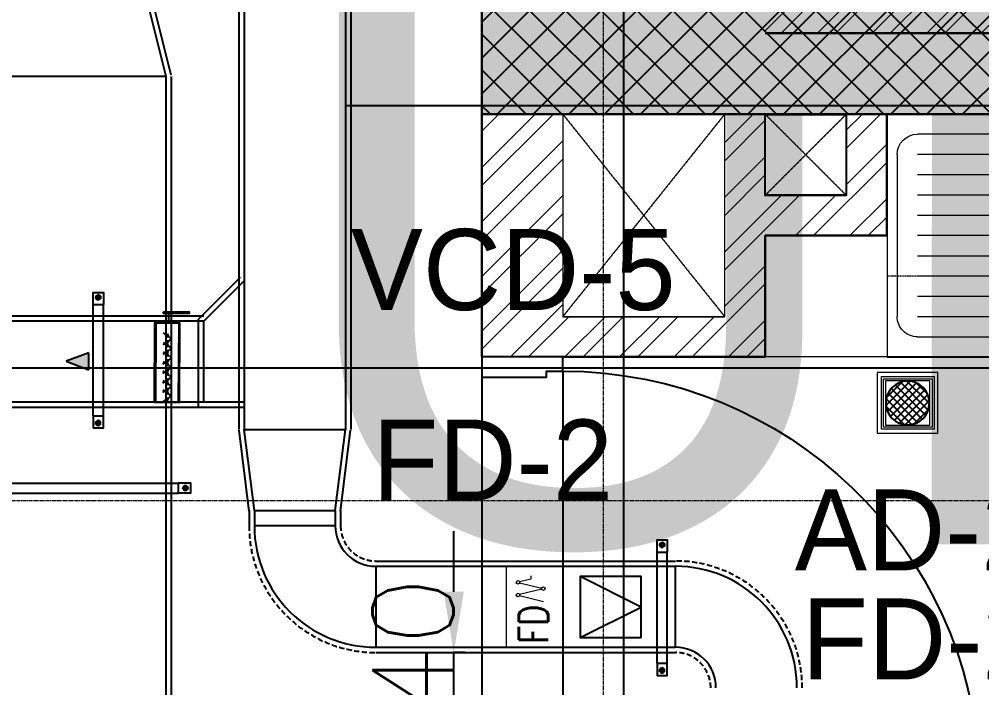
# Model space of a CAD drawing. Header units: millimetres. Extents: x -9226 to 166212, y -13 to 97274.
# Drawn here: x 38507 to 40885, y 41463 to 43114 of the extents above; entities that cross this region are included whole.
import ezdxf
from ezdxf.enums import TextEntityAlignment as Align

# ---------------------------------------------------------------- set-up
doc = ezdxf.new("R2010")
doc.units = ezdxf.units.MM
for name, pattern in [('01-AT-PLA Floor Plans$0$DASHED', [19.05, 12.7, -6.35]), ('23491-A-XR-GRID$0$23288-XR-Unit GRIDS$0$CENTER2', [28.575, 19.05, -3.175, 3.175, -3.175]), ('23491-XR-AR-2ND FLOOR PLAN$0$DASHED2', [0.375, 0.25, -0.125]), ('23491-XR-AR-2ND FLOOR PLAN$0$HIDDEN', [9.525, 6.35, -3.175]), ('HIDDEN', [9.525, 6.35, -3.175])]:
    doc.linetypes.add(name, pattern=pattern)
doc.layers.get('0').update_dxf_attribs({"color": 8})
doc.layers.get('Defpoints').update_dxf_attribs({"color": 8})
for name, color, linetype in [('05 - 2ND - 3RD COLUMNS LAYOUT$0$23491-A-XR-GROUND TO PODIUM 3-COL$0$COLUMN', 8, 'Continuous'), ('05 - 2ND - 3RD COLUMNS LAYOUT$0$23491-A-XR-GROUND TO PODIUM 3-COL$0$HATCH', 8, 'Continuous'), ('1.INS', 8, 'Continuous'), ('1.STR', 8, 'Continuous'), ('1.support 2', 7, 'Continuous'), ('23491-GN-XR-PLOT LIMIT$0$RETAIL', 8, 'Continuous'), ('23491-XR-AR-2ND FLOOR PLAN$0$23491-XR-AR-TYP-FLOOR$0$A-ELC-DP', 8, 'Continuous'), ('23491-XR-AR-2ND FLOOR PLAN$0$23491-XR-AR-TYP-FLOOR$0$A-ELC-DP @ 2000', 8, 'Continuous'), ('23491-XR-AR-2ND FLOOR PLAN$0$NEC-DR-FIXTURES', 8, 'Continuous'), ('23491-XR-AR-2ND FLOOR PLAN$0$NEC-MECH-LPG SHAFT', 8, 'Continuous'), ('cloud', 15, 'Continuous'), ('EAD', 30, 'Continuous'), ('ETA-AC-SUPPORT', 25, 'Continuous'), ('FAD', 3, 'Continuous'), ('IZ-AC-VCD', 4, 'Continuous'), ('LETER LINE', 7, 'Continuous'), ('NEC-MECH-LPG SHAFT', 15, 'Continuous'), ('VCD SHE', 7, 'Continuous')]:
    doc.layers.add(name, color=color, linetype=linetype)
for name, color, linetype, lineweight in [('1.XREF', 8, 'Continuous', 9), ('23491-A-XR-GRID$0$G-ANNO-GRID', 8, '23491-A-XR-GRID$0$23288-XR-Unit GRIDS$0$CENTER2', 0), ('23491-XR-AR-2ND FLOOR PLAN$0$23491-XR-AR-TYP-FLOOR$0$A-Glaz-Sill', 8, 'Continuous', 5), ('23491-XR-AR-2ND FLOOR PLAN$0$23491-XR-AR-TYP-FLOOR$0$A-WALL-PATT', 8, 'Continuous', 5), ('23491-XR-AR-2ND FLOOR PLAN$0$A-EQUP-KITN-PLAN', 8, 'Continuous', 9), ('23491-XR-AR-2ND FLOOR PLAN$0$A-FLOR-OVHD', 8, '23491-XR-AR-2ND FLOOR PLAN$0$HIDDEN', 15), ('23491-XR-AR-2ND FLOOR PLAN$0$A-WALL', 8, 'Continuous', 30), ('23491-XR-AR-2ND FLOOR PLAN$0$A-WALL-CAVI', 8, 'Continuous', 15), ('23491-XR-AR-2ND FLOOR PLAN$0$A-WALL-PATT', 8, 'Continuous', 5), ('23491-XR-AR-2ND FLOOR PLAN$0$Zone-6_30May22$0$TYP$0$2B+G+19+R Typical Floor$0$A-DOOR', 8, 'Continuous', 25), ('A-ANNO-DIMS', 8, 'Continuous', 9), ('A-FLOR-OVHD', 15, 'HIDDEN', 15), ('A-WALL-CAVI', 15, 'Continuous', 15), ('HVAC-VOL-SPD-S01-M-01-0400 R-01$0$HVAC-VOL-SPD-S01-M-01-0400 R-01$0$000-VL-M-FD', 20, 'Continuous', 20), ('MH DIM', 15, 'Continuous', 0)]:
    doc.layers.add(name, color=color, linetype=linetype, lineweight=lineweight)
doc.styles.add('23491-XR-AR-2ND FLOOR PLAN$0$23491-XR-AR-TYP-FLOOR$0$SDC-TEXT-ARB', font='sdc-arb.shx')
doc.styles.add('HVAC-VOL-SPD-S01-M-01-0400 R-01$0$HVAC-VOL-SPD-S01-M-01-0400 R-01$0$ROMANS', font='romans.shx', dxfattribs={"width": 0.75})
doc.styles.add('ROMANS', font='isocp.shx', dxfattribs={"width": 0.8})
doc.styles.add('SDC-TEXT-ARB', font='sdc-arb.shx', dxfattribs={"height": 0.5})
doc.styles.get("Standard").update_dxf_attribs({"font": 'romans.shx', "height": 200})
doc.dimstyles.new('ISO-25', dxfattribs={"dimtxt": 200, "dimasz": 150, "dimexe": 1.25, "dimexo": 0.625, "dimgap": 1, "dimtad": 1, "dimtoh": 1, "dimdec": 0, "dimrnd": 5, "dimtxsty": 'Standard', "dimcen": 2.5, "dimclrd": 256, "dimclre": 256, "dimclrt": 7, "dimadec": 0, "dimazin": 0, "dimtfac": 1, "dimtdec": 0, "dimtix": 1, "dimtmove": 2, "dimatfit": 3, "dimfxl": 1, "dimarcsym": 1})
doc.dimstyles.new('JSE', dxfattribs={"dimtxt": 50, "dimasz": 150, "dimexe": 0.18, "dimexo": 0.0625, "dimgap": 50, "dimtad": 0, "dimdec": 0, "dimrnd": 5, "dimzin": 0, "dimdsep": 46, "dimtxsty": 'ROMANS', "dimcen": 0.09, "dimclrd": 7, "dimclre": 7, "dimclrt": 7, "dimadec": 0, "dimazin": 0, "dimtfac": 1, "dimtdec": 0, "dimtofl": 0, "dimtmove": 0, "dimatfit": 3, "dimfxl": 1, "dimtolj": 1, "dimtzin": 0, "dimarcsym": 1})

# ---------------------------------------------------------------- blocks, each defined once
blk = doc.blocks.new('*U536')
at = {"layer": '23491-XR-AR-2ND FLOOR PLAN$0$Zone-6_30May22$0$TYP$0$2B+G+19+R Typical Floor$0$A-DOOR', "color": 8}
for p, q in [((1.065, 0), (0.035, 0)), ((1.05, -0.2), (0.05, -0.2))]:
    blk.add_line(p, q, dxfattribs=at)
blk.add_lwpolyline([(0.075, 0), (0.075, 1.0292), (0.035, 1.0292), (0.035, 0)], close=True, dxfattribs=at)
for points in [[(0.035, 0), (0, 0), (0, -0.2), (0.05, -0.2), (0.05, -0.04), (0.035, -0.04), (0.035, 0)], [(1.065, 0), (1.1, 0), (1.1, -0.2), (1.05, -0.2), (1.05, -0.04), (1.065, -0.04), (1.065, 0)]]:
    blk.add_lwpolyline(points, dxfattribs=at)
blk.add_arc((0.035, 0), 1.03, 0, 87.7744, dxfattribs=at)
blk = doc.blocks.new('*U722')
at = {"layer": '23491-XR-AR-2ND FLOOR PLAN$0$23491-XR-AR-TYP-FLOOR$0$A-ELC-DP @ 2000', "color": 8, "lineweight": 25, "insert": (129.2, 99.7), "char_height": 1442.988, "attachment_point": 1, "style": '23491-XR-AR-2ND FLOOR PLAN$0$23491-XR-AR-TYP-FLOOR$0$SDC-TEXT-ARB'}
blk.add_mtext_dynamic_manual_height_columns('{\\fArial|b0|i0|c0|p34;ONU}', width=1442.988, gutter_width=7214.9, heights=[0], dxfattribs=at)
blk = doc.blocks.new('23491-XR-AR-2ND FLOOR PLAN$0$23491-XR-AR-TYP-FLOOR$0$A$C81039be2')
at = {"layer": '23491-XR-AR-2ND FLOOR PLAN$0$23491-XR-AR-TYP-FLOOR$0$A-ELC-DP'}
blk.add_blockref('*U722', (0, 0), dxfattribs=at)
blk = doc.blocks.new('23491-XR-AR-2ND FLOOR PLAN$0$A$C491F5E43')
at = {"color": 8}
for p, q in [((0, 0), (-0.13, 0)), ((-0.13, 0), (-0.13, -0.13)), ((-0.125, -0.005), (-0.125, -0.125)), ((-0.005, -0.005), (-0.125, -0.005)), ((-0.005, -0.125), (-0.005, -0.005)), ((0, -0.13), (0, 0)), ((-0.13, -0.13), (0, -0.13)), ((-0.125, -0.125), (-0.005, -0.125))]:
    blk.add_line(p, q, dxfattribs=at)
blk = doc.blocks.new('23491-XR-AR-2ND FLOOR PLAN$0$A$C4BB379C0')
at = {"color": 8}
for p, q in [((-0.7, -0.6), (-0.7, 0)), ((-0.7, 0), (0, 0)), ((0, 0), (0, -0.6)), ((-0.625, -0.05), (-0.075, -0.05)), ((-0.675, -0.5001), (-0.675, -0.1)), ((-0.5557, -0.2999), (-0.6104, -0.1124)), ((-0.0751, -0.0993), (-0.263, -0.0993)), ((-0.025, -0.0998), (-0.025, -0.5001)), ((-0.5967, -0.3109), (-0.6394, -0.1202)), ((-0.5996, -0.1495), (-0.3703, -0.1495)), ((-0.0751, -0.1493), (-0.263, -0.1493)), ((-0.6025, -0.1745), (-0.6025, -0.2245)), ((-0.6523, -0.4751), (-0.6525, -0.1995)), ((-0.5775, -0.1995), (-0.6137, -0.1995)), ((-0.3203, -0.1995), (-0.3201, -0.4751)), ((-0.0751, -0.1993), (-0.263, -0.1993)), ((-0.0751, -0.2493), (-0.263, -0.2493)), ((-0.0751, -0.2993), (-0.263, -0.2993)), ((-0.0751, -0.3499), (-0.263, -0.3499)), ((-0.0751, -0.3999), (-0.263, -0.3999)), ((-0.0751, -0.4499), (-0.263, -0.4499)), ((-0.0751, -0.4999), (-0.263, -0.4999)), ((-0.3701, -0.5251), (-0.6023, -0.5251)), ((-0.075, -0.5501), (-0.625, -0.5501)), ((0, -0.6), (-0.7, -0.6))]:
    blk.add_line(p, q, dxfattribs=at)
for radius, start, end in [(0.025, 260.6649, 131.8894), (0.02, 253.5698, 138.9844)]:
    blk.add_arc((-0.6025, -0.1995), radius, start, end, dxfattribs=at)
for centre, major_axis, ratio, start_param, end_param in [((-0.625, -0.1), (0.0354, 0.0354), 1, 0.785405, 2.356202), ((-0.0749, -0.0999), (-0.0354, -0.0354), 0.997718, 2.358492, 3.929288), ((-0.625, -0.5001), (0.0354, 0.0354), 1, 2.356202, 3.926998), ((-0.075, -0.5001), (-0.0354, -0.0354), 1, 0.785405, 2.356202)]:
    blk.add_ellipse(centre, major_axis=major_axis, ratio=ratio, start_param=start_param, end_param=end_param, dxfattribs=at)
at = {"color": 8, "extrusion": (0, 0, -1)}
for centre, major_axis, start_param, end_param in [((-0.6275, -0.1067), (-0.0212, 0.0212), 4.221364, 9.392218), ((-0.6275, -0.1067), (-0.0141, 0.0141), 4.524166, 9.089416), ((-0.6247, -0.1169), (-0.0106, 0.0106), 5.341868, 8.271714), ((-0.6025, -0.1995), (-0.0354, 0.0354), 5.497794, 6.465164), ((-0.3703, -0.1995), (-0.0354, 0.0354), 0.785405, 2.356202), ((-0.576, -0.3062), (0.015, 0.015), 0.861028, 3.327777), ((-0.576, -0.3062), (0.015, 0.015), 0.481927, 0.861028), ((-0.576, -0.3062), (-0.015, 0.015), 4.898573, 5.277673), ((-0.6023, -0.4751), (-0.0354, 0.0354), 3.926998, 5.497794), ((-0.3701, -0.4751), (-0.0354, 0.0354), 2.356202, 3.926998)]:
    blk.add_ellipse(centre, major_axis=major_axis, ratio=1, start_param=start_param, end_param=end_param, dxfattribs=at)
blk = doc.blocks.new('23491-GN-XR-PLOT LIMIT')
at = {"layer": '23491-GN-XR-PLOT LIMIT$0$RETAIL', "color": 8}
blk.add_lwpolyline([(48271.7, 23525.6), (50500, 25555.4), (50500, 80172.6), (48692.6, 81480), (5000, 81480), (5000, 71480), (40000, 71480), (40000, 32256.2, 0.000401), (5000, 26236.7), (5000, 16088.4, -0.000496)], format="xyb", close=True, dxfattribs=at)
blk = doc.blocks.new('23491-XR-AR-2ND FLOOR PLAN$0$A$C9ddd01cc')
at = {"layer": '23491-XR-AR-2ND FLOOR PLAN$0$NEC-DR-FIXTURES', "linetype": 'ByBlock'}
h = blk.add_hatch(dxfattribs=at)
h.set_pattern_fill('_USER', color=8, scale=17.945026, angle=163.5932, style=0, double=1, pattern_type=0)
h.set_pattern_definition([(45, (-596980.314, -23271.093), (-12.6890497, 12.6890497), []), (135, (-596980.314, -23271.093), (-12.6890497, -12.6890497), [])])
h.paths.add_polyline_path([(100, 171.8, 1), (100, 28.2, 1)])
at = {"layer": '23491-XR-AR-2ND FLOOR PLAN$0$NEC-DR-FIXTURES', "color": 8, "lineweight": 0, "ltscale": 0.5}
for points in [[(0, 0), (0, 200), (200, 200), (200, 0)], [(173.3, 173.3), (173.3, 26.7), (26.7, 26.7), (26.7, 173.3)]]:
    blk.add_lwpolyline(points, close=True, dxfattribs=at)
at = {"layer": '23491-XR-AR-2ND FLOOR PLAN$0$NEC-DR-FIXTURES', "color": 8, "linetype": 'ByBlock'}
blk.add_circle((100, 100), 71.8, dxfattribs=at)
blk = doc.blocks.new('23491-XR-AR-2ND FLOOR PLAN')
at = {"layer": '23491-XR-AR-2ND FLOOR PLAN$0$23491-XR-AR-TYP-FLOOR$0$A-WALL-PATT'}
h = blk.add_hatch(dxfattribs=at)
h.set_pattern_fill('ANSI32', color=8, scale=10)
h.set_pattern_definition([(45, (-45493.61, 801565.49), (-67.351921, 67.351921), []), (45, (-45448.71, 801565.49), (-67.351921, 67.351921), [])])
h.paths.add_polyline_path([(48000, 43080), (48000, 43280), (44300, 43280), (44299.9, 43160), (43849.9, 43160.2), (43850, 43280.2), (43749.9, 43280), (43749.9, 43159.8), (43149.9, 43160), (43150, 43280), (43000, 43280), (43000, 43980), (42900, 43980), (42900, 43280.3), (40350, 43280.3), (40350, 43080), (42900, 43080), (42900, 42280), (43000, 42280), (43000, 43080), (44400, 43080.1), (44400, 43199.9), (45000, 43200), (45000, 43080), (45100.1, 43079.6), (45100, 43199.6), (45550, 43199.7), (45550.1, 43080)])
at = {"layer": '23491-XR-AR-2ND FLOOR PLAN$0$A-WALL-PATT'}
h = blk.add_hatch(dxfattribs=at)
h.set_pattern_fill('ANSI32', color=8, scale=10)
h.paths.add_polyline_path([(39850, 42880), (39850, 42380), (40250, 42380), (40250, 42879.7), (40350, 42879.7), (40350, 42679.7), (40550, 42679.7), (40550, 42879.7), (40650, 42880), (40650, 42579.7), (40350, 42579.7), (40350, 42280), (39650, 42280), (39650, 42879.9)])
at = {"layer": '23491-XR-AR-2ND FLOOR PLAN$0$A-EQUP-KITN-PLAN', "color": 8, "linetype": '23491-XR-AR-2ND FLOOR PLAN$0$DASHED2', "extrusion": (3.40897e-07, 2.87318e-07, 1)}
blk.add_line((42232.5, 42479.9, 0), (40650.8, 42479.9, 0), dxfattribs=at)
at = {"layer": '23491-XR-AR-2ND FLOOR PLAN$0$A-EQUP-KITN-PLAN', "color": 8}
blk.add_line((42900, 42280, 0), (40350, 42280), dxfattribs=at)
at = {"layer": '23491-XR-AR-2ND FLOOR PLAN$0$A-FLOR-OVHD', "color": 8, "ltscale": 0.1}
for p, q in [((39850, 42879.9), (40250, 42380)), ((40250, 42879.9), (39850, 42380)), ((40550, 42679.7, 0), (40350, 42879.7, 0)), ((40350, 42679.7, 0), (40550, 42879.7, 0))]:
    blk.add_line(p, q, dxfattribs=at)
at = {"layer": '23491-XR-AR-2ND FLOOR PLAN$0$A-WALL', "color": 8}
for p, q in [((39650, 42280), (39650, 44080)), ((40350, 42880, 0), (40650, 42880, 0)), ((39850, 42280), (40350, 42280))]:
    blk.add_line(p, q, dxfattribs=at)
for points in [[(42904, 43080), (40350, 43080)], [(40350, 42579.7), (40350, 42280)]]:
    blk.add_lwpolyline(points, dxfattribs=at)
at = {"layer": '23491-XR-AR-2ND FLOOR PLAN$0$A-WALL', "color": 8, "elevation": 0}
blk.add_lwpolyline([(40350, 42579.7), (40650, 42579.7), (40650, 42880)], dxfattribs=at)
at = {"layer": '23491-XR-AR-2ND FLOOR PLAN$0$A-WALL-CAVI', "color": 8}
blk.add_line((40350, 42679.7), (40550, 42679.7), dxfattribs=at)
blk.add_lwpolyline([(40250, 42879.9), (39850, 42879.9), (39850, 42380), (40250, 42380)], close=True, dxfattribs=at)
at = {"layer": '23491-XR-AR-2ND FLOOR PLAN$0$NEC-MECH-LPG SHAFT', "color": 8, "elevation": 0}
blk.add_lwpolyline([(40350, 42879.7), (40550, 42879.7), (40550, 42679.7), (40350, 42679.7), (40350, 42879.7)], dxfattribs=at)
at = {"layer": '23491-XR-AR-2ND FLOOR PLAN$0$23491-XR-AR-TYP-FLOOR$0$A-Glaz-Sill', "color": 8, "lineweight": 25, "rotation": 180.0000000019153}
blk.add_blockref('23491-XR-AR-2ND FLOOR PLAN$0$23491-XR-AR-TYP-FLOOR$0$A$C81039be2', (45000, 43200), dxfattribs=at)
at = {"layer": '23491-XR-AR-2ND FLOOR PLAN$0$23491-XR-AR-TYP-FLOOR$0$A-Glaz-Sill', "color": 8, "lineweight": 25, "xscale": -1, "rotation": 359.9773642804463}
blk.add_blockref('23491-XR-AR-2ND FLOOR PLAN$0$23491-XR-AR-TYP-FLOOR$0$A$C81039be2', (43749.9, 43159.8), dxfattribs=at)
at = {"layer": '23491-XR-AR-2ND FLOOR PLAN$0$A-EQUP-KITN-PLAN', "color": 8, "extrusion": (3.40897e-07, 2.87318e-07, 1)}
for name, p, xscale, yscale, zscale, rotation in [('23491-XR-AR-2ND FLOOR PLAN$0$A$C4BB379C0', (40650.8, 42879.9, 0), -1000.000000000029, 1000.000000000035, 1000.000000000029, 0.0005665312287295164), ('23491-XR-AR-2ND FLOOR PLAN$0$A$C491F5E43', (40767.3, 42231.4, 0), -1000.000000000006, 1000.000000000006, 1000.000000000001, 270.0005665312287)]:
    blk.add_blockref(name, p, dxfattribs=dict(at, xscale=xscale, yscale=yscale, zscale=zscale, rotation=rotation))
at = {"layer": '23491-XR-AR-2ND FLOOR PLAN$0$A-WALL-CAVI', "color": 8}
blk.add_blockref('23491-GN-XR-PLOT LIMIT', (0, 0), dxfattribs=at)
at = {"layer": '23491-XR-AR-2ND FLOOR PLAN$0$NEC-DR-FIXTURES', "color": 8, "xscale": -0.7499999999999932, "yscale": 0.7499999999999932, "zscale": 0.7499999999999932, "rotation": 180}
blk.add_blockref('23491-XR-AR-2ND FLOOR PLAN$0$A$C9ddd01cc', (40626.6, 42241.5, 0), dxfattribs=at)
at = {"layer": '23491-XR-AR-2ND FLOOR PLAN$0$Zone-6_30May22$0$TYP$0$2B+G+19+R Typical Floor$0$A-DOOR', "color": 8, "xscale": -999.9999999999964, "yscale": 999.9999999999964, "zscale": 999.9999999999964, "rotation": 270}
blk.add_blockref('*U536', (39850, 41180), dxfattribs=at)
blk = doc.blocks.new('23491-A-XR-GRID')
at = {"layer": '23491-A-XR-GRID$0$G-ANNO-GRID', "color": 8, "ltscale": 0.5}
for p, q in [((39950, 96273.8), (39950, 35026.5)), ((-8075.9, 41925.3, 0), (56827.8, 41925.3, 0))]:
    blk.add_line(p, q, dxfattribs=at)
blk = doc.blocks.new('05 - 2ND - 3RD COLUMNS LAYOUT')
at = {"layer": '05 - 2ND - 3RD COLUMNS LAYOUT$0$23491-A-XR-GROUND TO PODIUM 3-COL$0$HATCH'}
h = blk.add_hatch(color=256, dxfattribs=at)
h.dxf.hatch_style = 1
h.paths.add_polyline_path([(39649.9, 43379.7), (39649.9, 42879.7), (41649.9, 42879.7), (41649.9, 43379.7)])
at = {"layer": '05 - 2ND - 3RD COLUMNS LAYOUT$0$23491-A-XR-GROUND TO PODIUM 3-COL$0$COLUMN', "lineweight": 30, "elevation": 0}
blk.add_lwpolyline([(39649.9, 43379.7), (39649.9, 42879.7), (41649.9, 42879.7), (41649.9, 43379.7)], close=True, dxfattribs=at)
blk = doc.blocks.new('XREF')
at = {"layer": 'A-ANNO-DIMS', "color": 8}
blk.add_blockref('23491-XR-AR-2ND FLOOR PLAN', (0, 0), dxfattribs=at)
blk.add_blockref('23491-A-XR-GRID', (0, 0))
at = {"layer": 'A-ANNO-DIMS'}
blk.add_blockref('05 - 2ND - 3RD COLUMNS LAYOUT', (0, 0), dxfattribs=at)
blk = doc.blocks.new('I LOVE U05 - 2ND - 3RD COLUMNS LAYOUT$0$1-3 WALLS')
at = {"layer": '05 - 2ND - 3RD COLUMNS LAYOUT$0$23491-A-XR-GROUND TO PODIUM 3-COL$0$HATCH'}
h = blk.add_hatch(dxfattribs=at)
h.set_pattern_fill('ANSI37', color=15, scale=500)
h.set_pattern_definition([(45, (68670.89, -86087.81), (-44.194174, 44.194174), []), (135, (68670.89, -86087.81), (-44.194174, -44.194174), [])])
h.paths.add_polyline_path([(41256, 44473.4), (41256, 43973.4), (43256, 43973.4), (43256, 44473.4)])
at = {"layer": '05 - 2ND - 3RD COLUMNS LAYOUT$0$23491-A-XR-GROUND TO PODIUM 3-COL$0$COLUMN', "color": 15, "lineweight": 30, "elevation": 0}
blk.add_lwpolyline([(41256, 44473.4), (41256, 43973.4), (43256, 43973.4), (43256, 44473.4)], close=True, dxfattribs=at)
blk = doc.blocks.new('I LOVE U05 - 2ND - 3RD COLUMNS LAYOUT')
at = {"color": 15}
blk.add_blockref('I LOVE U05 - 2ND - 3RD COLUMNS LAYOUT$0$1-3 WALLS', (0, 0), dxfattribs=at)
blk = doc.blocks.new('I LOVE UA$C815f66f9')
at = {"layer": 'A-FLOR-OVHD', "ltscale": 0.1}
for p, q in [((39850, 42879.9), (40250, 42380)), ((40250, 42879.9), (39850, 42380)), ((40550, 42679.7, 0), (40350, 42879.7, 0)), ((40350, 42679.7, 0), (40550, 42879.7, 0))]:
    blk.add_line(p, q, dxfattribs=at)
at = {"layer": 'A-WALL-CAVI'}
blk.add_line((40350, 42679.7), (40550, 42679.7), dxfattribs=at)
blk.add_lwpolyline([(40250, 42879.9), (39850, 42879.9), (39850, 42380), (40250, 42380)], close=True, dxfattribs=at)
at = {"layer": 'NEC-MECH-LPG SHAFT', "elevation": 0}
blk.add_lwpolyline([(40350, 42879.7), (40550, 42879.7), (40550, 42679.7), (40350, 42679.7), (40350, 42879.7)], dxfattribs=at)
blk = doc.blocks.new('I LOVE USTR')
at = {"layer": 'MH DIM', "color": 15}
blk.add_blockref('I LOVE U05 - 2ND - 3RD COLUMNS LAYOUT', (-1606, -1093.4, 0), dxfattribs=at)
at = {"layer": 'MH DIM', "color": 7}
blk.add_blockref('I LOVE UA$C815f66f9', (0, 0), dxfattribs=at)
blk = doc.blocks.new('A$C32d94600')
at = {"layer": 'cloud', "color": 15}
blk.add_blockref('I LOVE USTR', (-5100, -86375.9, 0), dxfattribs=at)
blk = doc.blocks.new('*U542')
at = {"layer": 'IZ-AC-VCD', "color": 5, "extrusion": (0, 0, -1)}
for p, q in [((41.5, 467.5), (41.5, 416.7)), ((58.5, 416.7), (58.5, 467.5))]:
    blk.add_line(p, q, dxfattribs=at)
at = {"layer": 'IZ-AC-VCD', "color": 5}
for p, q in [((-10, 416.7), (-10, 0)), ((110, 416.7), (110, 0))]:
    blk.add_line(p, q, dxfattribs=at)
for points in [[(29.2, 475.9), (165.1, 475.9), (165.1, 467.5), (29.2, 467.5)], [(-16.7, 0), (116.7, 0), (116.7, 416.7), (-16.7, 416.7)]]:
    blk.add_lwpolyline(points, close=True, dxfattribs=at)
at = {"layer": 'IZ-AC-VCD', "color": 7, "extrusion": (0, 0, -1)}
for points in [[(-28.6, 364.9), (-45.1, 353.4)], [(-28.6, 314.9), (-45.1, 303.4)], [(-28.6, 301.8), (-45.1, 313.2)], [(-54.9, 346.6), (-71.4, 335.1)], [(-54.9, 320.1), (-71.4, 331.5)], [(-28.6, 264.9), (-45.1, 253.4)], [(-28.6, 251.8), (-45.1, 263.2)], [(-54.9, 296.6), (-71.4, 285.1)], [(-54.9, 270.1), (-71.4, 281.5)], [(-28.6, 214.9), (-45.1, 203.4)], [(-28.6, 201.8), (-45.1, 213.2)], [(-54.9, 246.6), (-71.4, 235.1)], [(-54.9, 220.1), (-71.4, 231.5)], [(-28.6, 164.9), (-45.1, 153.4)], [(-28.6, 151.8), (-45.1, 163.2)], [(-54.9, 196.6), (-71.4, 185.1)], [(-54.9, 170.1), (-71.4, 181.5)], [(-28.6, 114.9), (-45.1, 103.4)], [(-28.6, 101.8), (-45.1, 113.2)], [(-54.9, 146.6), (-71.4, 135.1)], [(-54.9, 120.1), (-71.4, 131.5)], [(-28.6, 64.9), (-45.1, 53.4)], [(-28.6, 51.8), (-45.1, 63.2)], [(-54.9, 96.6), (-71.4, 85.1)], [(-54.9, 70.1), (-71.4, 81.5)], [(-28.6, 1.8), (-45.1, 13.2)], [(-54.9, 46.6), (-71.4, 35.1)], [(-54.9, 20.1), (-71.4, 31.5)]]:
    blk.add_lwpolyline(points, dxfattribs=at)
for centre in [(-50, 350), (-50, 316.7), (-50, 300), (-50, 266.7), (-50, 250), (-50, 216.7), (-50, 200), (-50, 166.7), (-50, 150), (-50, 116.7), (-50, 100), (-50, 66.7), (-50, 50), (-50, 16.7)]:
    blk.add_circle(centre, 6, dxfattribs=at)
blk = doc.blocks.new('*U548')
at = {"layer": 'HVAC-VOL-SPD-S01-M-01-0400 R-01$0$HVAC-VOL-SPD-S01-M-01-0400 R-01$0$000-VL-M-FD'}
for p, q in [((228, 106.6), (213.4, 48.1)), ((243.7, 52.1), (230.1, 106.6)), ((259.3, 106.6), (245.7, 52.1)), ((268.2, 79.4), (261.3, 106.6)), ((276, 79.4), (268.2, 79.4))]:
    blk.add_line(p, q, dxfattribs=at)
blk.add_lwpolyline([(100, 140), (100, 0), (300, 0), (300, 140)], close=True, dxfattribs=at)
for centre in [(229, 110.7), (260.3, 110.7), (244.7, 48.1)]:
    blk.add_circle(centre, 4.17, dxfattribs=at)
at = {"layer": 'HVAC-VOL-SPD-S01-M-01-0400 R-01$0$HVAC-VOL-SPD-S01-M-01-0400 R-01$0$000-VL-M-FD', "style": 'HVAC-VOL-SPD-S01-M-01-0400 R-01$0$HVAC-VOL-SPD-S01-M-01-0400 R-01$0$ROMANS', "width": 0.8}
blk.add_text('FD', height=72.53, rotation=360, dxfattribs=at).set_placement((108.1, 72.2), align=Align.MIDDLE_LEFT)
blk = doc.blocks.new('HVAC-VOL-SPD-S01-M-01-0400 R-01$0$HVAC-VOL-SPD-S01-M-01-0400 R-01$0$A$C2F9C6816')
blk.add_hatch(color=256).paths.add_polyline_path([(-198.8, -78.6), (-398.8, -153.6), (-198.8, -228.6)])
for p, q in [((-198.8, -78.6), (-398.8, -153.6)), ((-198.8, -228.6), (-198.8, -78.6)), ((-398.8, -153.6), (-198.8, -228.6))]:
    blk.add_line(p, q)
blk = doc.blocks.new('t')
at = {"layer": 'ETA-AC-SUPPORT', "color": 7, "linetype": 'HIDDEN', "ltscale": 0.3, "extrusion": (2.40653e-07, 5.25136e-08, 1)}
for p, q in [((4429.3, -9484.4, 0), (4379.3, -9484.4, 0)), ((4392.9, -9513, 0), (4404.3, -9506.4, 0)), ((4392.9, -9526.2, 0), (4392.9, -9513, 0)), ((4392.9, -9526.2, 0), (4404.3, -9532.9, 0)), ((4415.8, -9513, 0), (4404.3, -9506.4, 0)), ((4415.8, -9526.2, 0), (4404.3, -9532.9, 0)), ((4415.8, -9526.2, 0), (4415.8, -9513, 0))]:
    blk.add_line(p, q, dxfattribs=at)
at = {"layer": 'ETA-AC-SUPPORT', "color": 7, "linetype": 'Continuous', "ltscale": 0.3, "extrusion": (2.40653e-07, 5.25136e-08, 1), "elevation": 0}
blk.add_lwpolyline([(4429.3, -9484.4), (4429.3, -9543.9), (4379.3, -9543.9), (4379.3, -9484.4)], dxfattribs=at)
at = {"layer": 'ETA-AC-SUPPORT', "color": 7, "linetype": 'HIDDEN', "ltscale": 0.3, "extrusion": (2.40653e-07, 5.25136e-08, 1)}
for radius in [11.5, 6]:
    blk.add_circle((4404.3, -9519.6, 0), radius, dxfattribs=at)
blk = doc.blocks.new('*U549')
at = {"layer": 'ETA-AC-SUPPORT', "color": 7, "linetype": 'Continuous', "ltscale": 0.3, "extrusion": (2.40653e-07, 5.25136e-08, 1)}
for p, q in [((4404.3, -9239.6, 0), (4404.3, -9514.1, 0)), ((4429.3, -9239.6, 0), (4429.3, -9514.1, 0))]:
    blk.add_line(p, q, dxfattribs=at)
at = {"color": 7, "linetype": 'Continuous', "xscale": -0.5, "yscale": 0.5, "zscale": 0.5, "rotation": 180}
blk.add_blockref('t', (2214.7, -13981.8, 0), dxfattribs=at)
at = {"color": 7, "linetype": 'Continuous', "xscale": 0.5, "yscale": 0.5, "zscale": 0.5}
blk.add_blockref('t', (2214.7, -4771.9, 0), dxfattribs=at)
blk = doc.blocks.new('*U562')
at = {"layer": 'ETA-AC-SUPPORT', "color": 7, "linetype": 'Continuous', "ltscale": 0.3, "extrusion": (2.40653e-07, 5.25136e-08, 1)}
for p, q in [((4404.3, -8951.9, 0), (4404.3, -9514.1, 0)), ((4429.3, -8951.9, 0), (4429.3, -9514.1, 0))]:
    blk.add_line(p, q, dxfattribs=at)
at = {"color": 7, "linetype": 'Continuous', "xscale": -0.5, "yscale": 0.5, "zscale": 0.5, "rotation": 180}
blk.add_blockref('t', (2214.7, -13694.1, 0), dxfattribs=at)
at = {"color": 7, "linetype": 'Continuous', "xscale": 0.5, "yscale": 0.5, "zscale": 0.5}
blk.add_blockref('t', (2214.7, -4771.9, 0), dxfattribs=at)
blk = doc.blocks.new('AD-01')
at = {"layer": 'VCD SHE'}
blk.add_lwpolyline([(62669, 57326.1), (62819, 57326.1), (62819, 57476.1), (62669, 57476.1)], close=True, dxfattribs=at)
blk.add_lwpolyline([(62669, 57476.1), (62744, 57326.1), (62819, 57476.1)], dxfattribs=at)
blk = doc.blocks.new('*D392')
at = {"layer": 'Defpoints', "color": 0, "transparency": 16777216}
for p in [(39580.6, 41550.1), (39608.6, 41550.1, -0.1), (39608.6, 41411.3, 0)]:
    blk.add_point(p, dxfattribs=at)
at = {"layer": 'VCD SHE', "lineweight": -2, "transparency": 16777216}
for p, q in [((39580.6, 41700.1), (39580.6, 41850.1)), ((39608, 41550.1), (39579.4, 41550.1)), ((39580.6, 41411.3), (39580.6, 41550.1)), ((39608, 41411.3), (39579.4, 41411.3)), ((39580.6, 41261.3), (39580.6, 41111.3))]:
    blk.add_line(p, q, dxfattribs=at)
at = {"layer": 'VCD SHE', "transparency": 16777216}
for points in [[(39555.6, 41700.1), (39605.6, 41700.1), (39580.6, 41550.1)], [(39555.6, 41261.3), (39605.6, 41261.3), (39580.6, 41411.3)]]:
    blk.add_solid(points, dxfattribs=at)
at = {"layer": 'VCD SHE', "color": 7, "transparency": 16777216, "insert": (39479.6, 41480.7), "char_height": 200, "attachment_point": 5, "rotation": 90}
blk.add_mtext('140', dxfattribs=at)

msp = doc.modelspace()

# ---------------------------------------------------------------- block references
at = {"layer": '1.STR'}
msp.add_blockref('A$C32d94600', (5100, 86375.3), dxfattribs=at)

# ---------------------------------------------------------------- next in the draw order: block references
at = {"layer": '1.XREF'}
msp.add_blockref('XREF', (0, 0), dxfattribs=at)

# ---------------------------------------------------------------- next in the draw order: linework, layer by layer
at = {"layer": '1.INS'}
for points in [[(39050.1, 44479.4), (39050.1, 42101.1)], [(39326.1, 44479.4), (39326.1, 42101.1)], [(39063.1, 42155.1), (38950.1, 42155.1), (38950.1, 42373.4), (39053.9, 42477.2)], [(38963.1, 42381.1), (37094.7, 42381.1)], [(38963.1, 42155.1), (37094.7, 42155.1)], [(39075.2, 41899.5), (39050.2, 42099.5)], [(39301, 41899.5), (39326, 42099.5)], [(39075.1, 41901.1), (39075.1, 41863.1)], [(39301.1, 41901.1), (39301.1, 41863.1)]]:
    msp.add_lwpolyline(points, dxfattribs=at)
for points, elevation in [([(38883, 42976.2), (38808, 43276.2)], 0), ([(38883.3, 35579.2), (38883.3, 42973)], 0), ([(39388.1, 41776.1), (40128.3, 41776.1)], -0.1), ([(39388.1, 41550.1), (40128.3, 41550.1)], -0.1)]:
    msp.add_lwpolyline(points, dxfattribs=dict(at, elevation=elevation))
at = {"layer": '1.INS', "linetype": '01-AT-PLA Floor Plans$0$DASHED', "extrusion": (0.000521864, -4.67268e-06, 1)}
for radius in [313, 87]:
    msp.add_arc((39388.1, 41863.1, 20.3), radius, 180, 270, dxfattribs=at)
at = {"layer": '1.INS', "linetype": '01-AT-PLA Floor Plans$0$DASHED', "extrusion": (-0.000521864, 4.67268e-06, 1)}
for radius in [313, 87]:
    msp.add_arc((40128.3, 41463.1, -20.8), radius, 0, 90, dxfattribs=at)
at = {"layer": 'EAD', "elevation": 0}
for points in [[(38870.3, 42973), (38795.3, 43273)], [(38870.3, 42973), (38370.3, 42973)], [(38870.3, 35579.2), (38870.3, 42973)]]:
    msp.add_lwpolyline(points, dxfattribs=at)
at = {"layer": 'FAD', "extrusion": (0.000521864, -4.67268e-06, 1)}
for p, q in [((39288.1, 41863.1, 0), (39088.1, 41863.1, 0.1)), ((39388.1, 41763.1, -0.1), (39388.1, 41563.1, -0.1))]:
    msp.add_line(p, q, dxfattribs=at)
at = {"layer": 'FAD', "extrusion": (-0.000521864, 4.67268e-06, 1)}
msp.add_line((40128.3, 41563.1, -0.1), (40128.3, 41763.1, -0.1), dxfattribs=at)
at = {"layer": 'FAD'}
for points in [[(39063.1, 44479.4), (39063.1, 42101.1)], [(39313.1, 44479.4), (39313.1, 42101.1)], [(39063.1, 42168.1), (38963.1, 42168.1), (38963.1, 42368.1), (39063.1, 42468.1)], [(38963.1, 42368.1), (37094.7, 42368.1)], [(38963.1, 42168.1), (37094.7, 42168.1)], [(39063.1, 42101.1), (39313.1, 42101.1)], [(39088.1, 41901.1), (39063.1, 42101.1)], [(39288.1, 41901.1), (39313.1, 42101.1)], [(39088.1, 41901.1), (39288.1, 41901.1)], [(39088.1, 41901.1), (39088.1, 41863.1)], [(39288.1, 41901.1), (39288.1, 41863.1)]]:
    msp.add_lwpolyline(points, dxfattribs=at)
at = {"layer": 'FAD', "elevation": -0.1}
for points in [[(39388.1, 41763.1), (40128.3, 41763.1)], [(39388.1, 41563.1), (40128.3, 41563.1)]]:
    msp.add_lwpolyline(points, dxfattribs=at)
at = {"layer": 'FAD', "extrusion": (0.000521864, -4.67268e-06, 1)}
for radius in [300, 100]:
    msp.add_arc((39388.1, 41863.1, 20.3), radius, 180, 270, dxfattribs=at)
at = {"layer": 'FAD', "extrusion": (-0.000521864, 4.67268e-06, 1)}
for radius in [300, 100]:
    msp.add_arc((40128.3, 41463.1, -20.8), radius, 0, 90, dxfattribs=at)

# ---------------------------------------------------------------- next in the draw order: block references
at = {"layer": '1.support 2', "linetype": 'ByBlock', "extrusion": (4.02055e-07, -3.5195e-05, 1), "xscale": 1.001591528757322, "yscale": 1.001591528757322, "zscale": 1.001591528757322, "rotation": 180}
for p in [(43126.5, 32880.2, -1.5), (44519.1, 32269.1, -1.5)]:
    msp.add_blockref('*U549', p, dxfattribs=at)
at = {"layer": '1.support 2', "linetype": 'ByBlock', "extrusion": (-3.5195e-05, -4.02055e-07, 1), "xscale": 1.001591528757322, "yscale": 1.001591528757322, "zscale": 1.001591528757322, "rotation": 89.99999999918921}
msp.add_blockref('*U562', (29371, 37532.4, -1.1), dxfattribs=at)
at = {"layer": 'FAD', "color": 3, "extrusion": (-3.46539e-05, 6.16134e-06, 1), "xscale": 0.2806605134667015, "yscale": 0.2806605134667015, "zscale": 0.2806605134667015, "rotation": 359.1074912662137}
msp.add_blockref('HVAC-VOL-SPD-S01-M-01-0400 R-01$0$HVAC-VOL-SPD-S01-M-01-0400 R-01$0$A$C2F9C6816', (38735.8, 42311.2, -1.1), dxfattribs=at)
at = {"layer": 'IZ-AC-VCD', "extrusion": (0.000551811, 1.73953e-07, 1), "xscale": 0.469568423114619, "yscale": 0.469568423114619, "zscale": 0.469568423114619, "rotation": 359.6727517516137}
msp.add_blockref('*U542', (38848.5, 42168.1, 22), dxfattribs=at)
at = {"layer": 'LETER LINE', "rotation": 90.00005074679684}
msp.add_blockref('*U548', (39850, 41463.1, -0.1), dxfattribs=at)
at = {"layer": 'VCD SHE', "rotation": 90}
msp.add_blockref('AD-01', (97369.3, -21081.5), dxfattribs=at)

# ---------------------------------------------------------------- next in the draw order: texts
at = {"layer": 'VCD SHE', "style": 'SDC-TEXT-ARB'}
for s, p in [('VCD-5', (39326.1, 42396)), ('FD-2', (39379.5, 41925.3, -0.2)), ('AD-2', (40423, 41753)), ('FD-2', (40440.6, 41483.6, 0))]:
    msp.add_text(s, height=200, dxfattribs=at).set_placement(p)

# ---------------------------------------------------------------- next in the draw order: dimensions: what is measured, and where the dimension line sits
at = {"layer": 'VCD SHE'}
dim = msp.add_linear_dim(base=(39580.6, 41550.1), p1=(39608.6, 41411.3, 0), p2=(39608.6, 41550.1, -0.1), angle=90, dimstyle='ISO-25', dxfattribs=at)
dim.commit()
dim.dimension.update_dxf_attribs({"geometry": '*D392', "text_midpoint": (39479.6, 41480.7)})

# ---------------------------------------------------------------- next in the draw order: leaders
at = {"layer": '1.INS'}
msp.add_leader([(39313.1, 42900.7), (50500, 42900.7)], dimstyle='JSE', override={"dimgap": 50, "dimtad": 0}, dxfattribs=at)
at = {"layer": 'FAD'}
msp.add_leader([(38119.5, 42252.8), (55000, 42252.8)], dimstyle='JSE', override={"dimgap": 50, "dimtad": 0}, dxfattribs=at)

doc.saveas('drawing.dxf')
